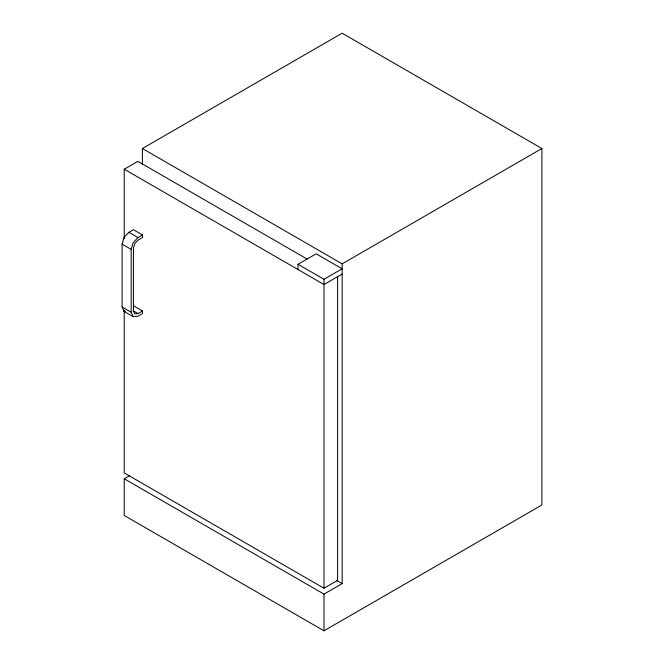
<?xml version="1.0" encoding="UTF-8"?>
<svg xmlns="http://www.w3.org/2000/svg" width="664" height="664" viewBox="0 0 664 664"><rect width="100%" height="100%" fill="white"/><g stroke="black" fill="none" stroke-linecap="round" stroke-linejoin="round"><path stroke-width="1" d="M122.101 244.12L124.093 237.405L128.907 232.325L133.447 229.702L142.528 234.94L142.528 237.563L137.987 240.185L134.784 243.572L133.447 248.046L133.447 310.951L134.784 313.889L137.987 313.574L142.528 310.951L142.528 313.574L137.987 316.197L133.173 316.67L124.093 311.433L122.101 307.025L122.101 244.12L131.181 249.357L131.181 312.263L133.173 316.67M131.181 249.357L133.173 242.65L137.987 237.563L142.528 234.94M142.395 164.049L142.395 148.528L342.151 33.2L541.899 148.528L541.899 504.989L323.99 630.8L124.234 515.471L124.234 478.777L129.422 475.781M124.234 238.658L124.234 169.204L137.855 161.344L307.15 259.084M297.995 264.28L316.147 253.797L342.151 268.804L323.99 279.287L297.995 264.28L297.995 269.518M142.395 148.528L342.151 263.849L541.899 148.528M342.151 274.049L323.99 284.532L124.234 169.204M124.234 310.179L124.234 472.926L323.99 588.246L337.611 580.386L337.611 276.664M124.234 478.777L323.99 594.106L342.151 583.623L342.151 263.849M124.093 311.433L125.297 311.308M128.907 232.325L137.987 237.563M133.447 305.714L142.528 310.951M133.041 310.719L137.987 313.574M122.101 307.025L131.181 312.263M336.772 580.519L342.151 583.623M323.99 279.287L323.99 588.246M323.99 594.106L323.99 630.8"/></g></svg>
